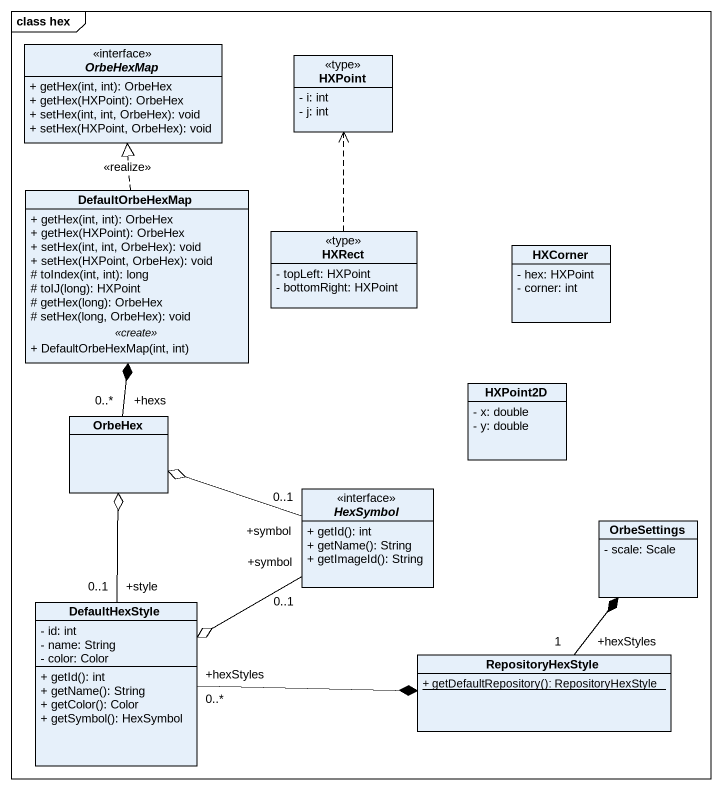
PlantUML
@startuml
mainframe class hex
hide circle
hide empty members
skinparam classAttributeIconSize 0
interface OrbeHexMap <<interface>> {
  + getHex(int, int): OrbeHex
  + getHex(HXPoint): OrbeHex
  + setHex(int, int, OrbeHex): void
  + setHex(HXPoint, OrbeHex): void
}
class HXPoint <<type>> {
  - i: int
  - j: int
}
class DefaultOrbeHexMap {
  + getHex(int, int): OrbeHex
  + getHex(HXPoint): OrbeHex
  + setHex(int, int, OrbeHex): void
  + setHex(HXPoint, OrbeHex): void
  # toIndex(int, int): long
  # toIJ(long): HXPoint
  # getHex(long): OrbeHex
  # setHex(long, OrbeHex): void
  .. <<create>> ..
  + DefaultOrbeHexMap(int, int)
}
class HXRect <<type>> {
  - topLeft: HXPoint
  - bottomRight: HXPoint
}
class HXCorner {
  - hex: HXPoint
  - corner: int
}
class OrbeHex
class HXPoint2D {
  - x: double
  - y: double
}
interface HexSymbol <<interface>> {
  + getId(): int
  + getName(): String
  + getImageId(): String
}
class OrbeSettings {
  - scale: Scale
}
class DefaultHexStyle {
  - id: int
  - name: String
  - color: Color
  + getId(): int
  + getName(): String
  + getColor(): Color
  + getSymbol(): HexSymbol
}
class RepositoryHexStyle {
  {static} + getDefaultRepository(): RepositoryHexStyle
}
DefaultOrbeHexMap .up.|> OrbeHexMap : <<realize>>
HXRect .up.> HXPoint
OrbeHex "+hexs\n0..*" -up-* DefaultOrbeHexMap
HexSymbol "+symbol\n0..1" -left-o OrbeHex
HexSymbol "+symbol\n0..1" -left-o DefaultHexStyle
DefaultHexStyle "+style\n0..1" -up-o OrbeHex
DefaultHexStyle "+hexStyles\n0..*" -right-* RepositoryHexStyle
RepositoryHexStyle "+hexStyles\n1" -up-* OrbeSettings
@enduml
